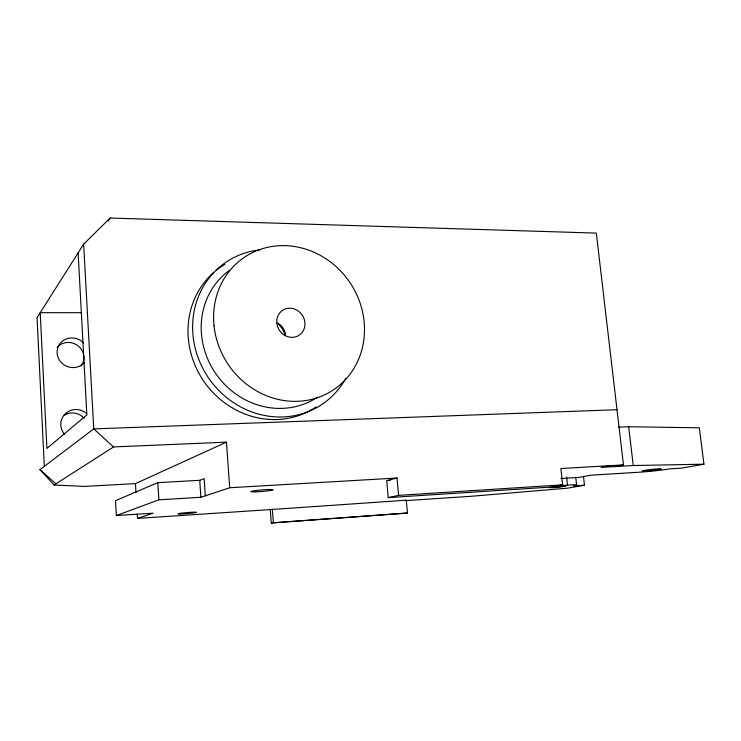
<?xml version="1.0" encoding="UTF-8"?>
<svg xmlns="http://www.w3.org/2000/svg" width="741" height="741" viewBox="0 0 741 741"><rect width="100%" height="100%" fill="white"/><g stroke="black" fill="none" stroke-linecap="round" stroke-linejoin="round"><path stroke-width="1.11" d="M614.456 466.626L623.468 464.885L596.32 233.1L110.122 218.03L83.65 244.169L37.05 317.657L44.321 466.358L39.931 469.609L54.084 485.003L84.354 486.42L135.446 483.614L226.459 442.155L229.691 487.745L200.876 497.285L158.88 499.832L116.356 515.56L115.503 500.694L157.805 482.632L199.737 480.325L204.183 478.63L205.34 495.794M108.223 220.92L110.122 218.03M54.084 485.003L113.568 446.934L226.459 442.155M44.321 466.358L93.746 428.882L616.966 409.708M137.261 513.911L137.53 518.394L153.165 513.17L116.356 515.56M270.261 509.595L406.281 500.221L407.457 513.031L271.271 522.97L270.261 509.595L137.53 518.394M388.219 497.619L398.602 495.368L397.028 478.028L386.7 480.603L388.219 497.619L549.952 487.143L562.651 484.836L560.854 468.525L623.468 464.885M271.271 522.97L407.457 513.031M404.54 500.583L406.281 500.221M610.019 465.663L601.118 467.404L633.268 465.524L703.95 464.19L699.319 427.816L628.655 426.733L618.726 427.159M583.463 476.222L584.482 485.198L567.736 488.134L471.461 496.266L405.966 500.61M703.95 464.19L681.414 468.155L669.16 468.951A22.211 1.241 -5.8 0 1 638.52 472.258L590.855 475.185L579.138 477.38L560.817 478.51M584.482 485.198L573.691 485.892A19.34 0.982 -5.5 0 0 567.495 485.123L552.842 486.068M398.602 495.368L562.651 484.836M229.691 487.745L397.028 478.028M387.858 480.529L390.164 480.4M81.38 312.693L40.209 312.674L46.905 448.453L86.864 414.904L78.12 252.829M39.931 469.609L55.677 483.604M113.568 446.934L93.746 428.882L83.65 244.169M628.655 426.733L633.268 465.524M575.738 477.185L576.628 485.123M566.596 477.084L567.495 485.123M272.345 509.076L273.364 522.516M199.737 480.325L200.876 497.285M157.805 482.632L158.88 499.832M135.446 483.614L135.983 492.589M345.843 378.179A85.789 79.324 55.4 0 1 208.073 377.225A85.789 79.324 55.4 0 1 259.924 249.912M64.495 434.263A15.524 15.079 16.3 0 1 65.467 413.626A15.524 15.079 16.3 0 1 86.669 413.58M316.027 406.976A84.669 78.472 55.1 0 1 206.415 384.848A84.669 78.472 55.1 0 1 213.667 272.493M216.335 270.261A84.669 78.472 55.1 0 1 224.847 264.398M64.272 415.136A15.274 14.839 14.6 0 1 84.122 418.313M317.62 397.083A77.203 71.377 55.4 0 1 216.103 374.094A77.203 71.377 55.4 0 1 228.997 270.678M57.159 347.288A15.255 14.496 22.9 0 1 78.046 345.834A15.255 14.496 22.9 0 1 81.102 365.989M84.363 362.59A15.505 14.718 23.9 0 1 62.188 363.405A15.505 14.718 23.9 0 1 61.512 341.934A15.505 14.718 23.9 0 1 83.742 343.083M277.884 323.178A14.301 13.245 55.3 0 1 285.544 335.173M277.903 323.604A27.111 25.222 54.8 0 1 285.387 335.33M549.331 487.606L555.018 487.587L565.698 486.161L549.331 487.606M214.029 325.799A79.852 73.359 55.9 0 0 333.626 389.738A79.852 73.359 55.9 0 0 319.491 254.923A79.852 73.359 55.9 0 0 214.029 325.799M276.801 322.891A14.94 13.718 55.9 0 0 298.947 335.34A14.94 13.718 55.9 0 0 296.826 310.108A14.94 13.718 55.9 0 0 276.801 322.891M255.756 491.839A11.263 0.778 -4.7 0 0 273.114 489.81A11.263 0.778 -4.7 0 0 256.849 490.403A11.263 0.778 -4.7 0 0 255.756 491.839M180.637 513.976A9.3 0.519 -4.6 0 0 196.115 512.503A9.3 0.519 -4.6 0 0 184.704 512.781A9.3 0.519 -4.6 0 0 180.637 513.976M646.328 470.943A9.624 0.537 -5.8 0 0 661.352 469.025A9.624 0.537 -5.8 0 0 647.764 469.859A9.624 0.537 -5.8 0 0 646.328 470.943"/></g></svg>
